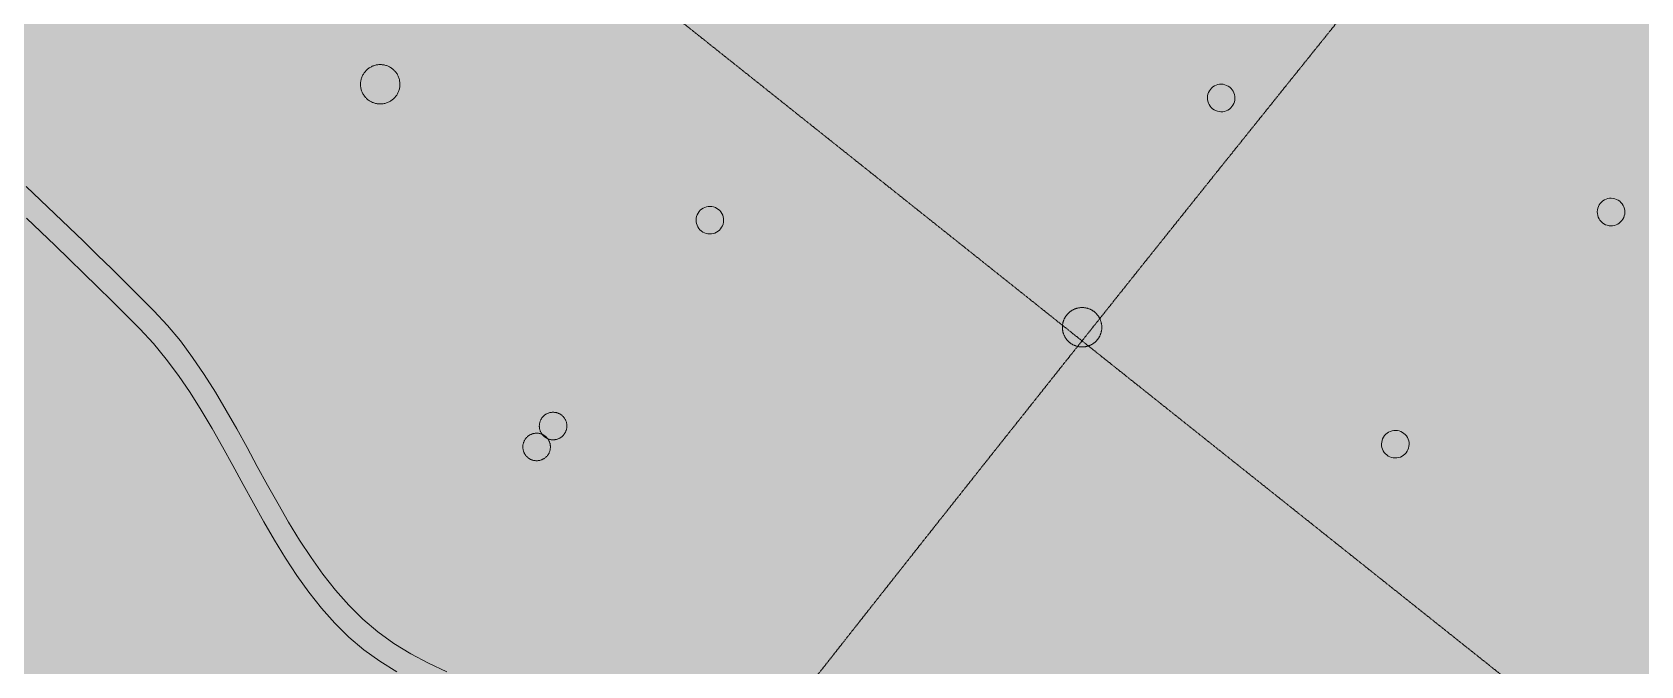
# Model space of a CAD drawing. Header units: millimetres. Extents: x -31757 to 121236, y -27283 to 63658.
# Drawn here: x 46065 to 50148, y 25276 to 26884 of the extents above; entities that cross this region are included whole.
import ezdxf

# ---------------------------------------------------------------- set-up
doc = ezdxf.new("R2010")
doc.units = ezdxf.units.MM
doc.linetypes.add('DASHDOT', pattern=[3.556, 2.54, -0.508, 0, -0.508])
for name, color, linetype, lineweight in [('02_切断（家具）', 8, 'Continuous', 18), ('06_部屋の色', 8, 'Continuous', 0), ('11_見えがかり（家具）', 8, 'Continuous', 9), ('40_通り芯', 1, 'DASHDOT', 9), ('70_断面の位置', 6, 'DASHDOT', 9)]:
    doc.layers.add(name, color=color, linetype=linetype, lineweight=lineweight)

msp = doc.modelspace()

# ---------------------------------------------------------------- hatches: boundary and pattern name
at = {"layer": '02_切断（家具）'}
for points in [[(46990.5, 26724), (46989.1, 26722.1), (46987.9, 26720.4), (46986.4, 26718.7), (46985, 26717.1), (46983.4, 26715.6), (46981.9, 26714.1), (46980.1, 26712.7), (46978.5, 26711.4), (46976.6, 26710.1), (46974.9, 26708.9), (46972.9, 26707.8), (46971.1, 26706.8), (46969, 26705.9), (46967.1, 26705), (46964.9, 26704.3), (46963, 26703.6), (46960.7, 26703.1), (46958.7, 26702.6), (46956.5, 26702.2), (46954.4, 26701.9), (46952.1, 26701.7), (46950.1, 26701.6), (46947.8, 26701.6), (46945.7, 26701.7), (46943.4, 26701.9), (46941.4, 26702.1), (46939.1, 26702.6), (46937.1, 26702.9), (46934.9, 26703.6), (46932.9, 26704.2), (46930.8, 26705), (46928.8, 26705.7), (46926.8, 26706.7), (46924.9, 26707.6), (46922.9, 26708.8), (46921.2, 26709.9), (46919.3, 26711.2), (46917.6, 26712.4), (46915.9, 26713.9), (46914.3, 26715.3), (46912.7, 26716.9), (46911.3, 26718.4), (46909.9, 26720.2), (46908.6, 26721.8), (46907.3, 26723.7), (46906.1, 26725.4), (46905, 26727.4), (46904, 26729.3), (46903.1, 26731.3), (46902.2, 26733.2), (46901.5, 26735.4), (46900.8, 26737.4), (46900.3, 26739.6), (46899.8, 26741.6), (46899.4, 26743.9), (46899.1, 26745.9), (46898.9, 26748.2), (46898.8, 26750.3), (46898.8, 26752.5), (46898.9, 26754.6), (46899.1, 26756.9), (46899.3, 26759), (46899.7, 26761.2), (46900.1, 26763.2), (46900.8, 26765.4), (46901.3, 26767.4), (46902.2, 26769.6), (46902.9, 26771.5), (46903.9, 26773.6), (46904.8, 26775.4), (46906, 26777.4), (46907.1, 26779.2), (46908.4, 26781), (46909.6, 26782.7), (46911.1, 26784.4), (46912.5, 26786), (46914.1, 26787.6), (46915.6, 26789), (46917.4, 26790.5), (46919, 26791.8), (46920.9, 26793), (46922.6, 26794.2), (46924.6, 26795.3), (46926.4, 26796.3), (46928.5, 26797.2), (46930.4, 26798.1), (46932.6, 26798.8), (46934.6, 26799.5), (46936.8, 26800.1), (46938.8, 26800.6), (46941.1, 26800.9), (46943.1, 26801.2), (46945.4, 26801.4), (46947.4, 26801.5), (46949.7, 26801.5), (46951.8, 26801.5), (46954.1, 26801.2), (46956.1, 26801), (46958.4, 26800.6), (46960.4, 26800.2), (46962.6, 26799.6), (46964.6, 26799), (46966.8, 26798.2), (46968.7, 26797.4), (46970.8, 26796.4), (46972.6, 26795.5), (46974.6, 26794.3), (46976.4, 26793.3), (46978.2, 26791.9), (46979.9, 26790.7), (46981.6, 26789.2), (46983.2, 26787.8), (46984.8, 26786.2), (46986.2, 26784.7), (46987.6, 26782.9), (46989, 26781.3), (46990.2, 26779.4), (46991.4, 26777.7), (46992.5, 26775.7), (46993.5, 26773.9), (46994.4, 26771.8), (46995.3, 26769.9), (46996, 26767.7), (46996.7, 26765.8), (46997.3, 26763.5), (46997.8, 26761.5), (46998.1, 26759.3), (46998.4, 26757.2), (46998.6, 26754.9), (46998.7, 26752.9), (46998.7, 26750.6), (46998.7, 26748.5), (46998.4, 26746.2), (46998.2, 26744.2), (46997.8, 26741.9), (46997.4, 26739.9), (46996.7, 26737.7), (46996.2, 26735.7), (46995.4, 26733.6), (46994.6, 26731.6), (46993.6, 26729.6), (46992.7, 26727.7), (46991.5, 26725.7)], [(48680.4, 26133.1), (48680.3, 26134.5), (48680.3, 26135.7), (48680.4, 26137.1), (48680.4, 26137.8), (48680.4, 26138.3), (48680.5, 26139.6), (48680.7, 26140.9), (48680.8, 26142.1), (48681, 26143.4), (48681.3, 26144.7), (48681.5, 26145.9), (48681.8, 26147.1), (48682.1, 26148.3), (48682.5, 26149.5), (48682.9, 26150.7), (48683.3, 26151.9), (48683.7, 26153), (48684.1, 26154.1), (48684.6, 26155.2), (48685.1, 26156.3), (48685.6, 26157.4), (48686.2, 26158.5), (48686.7, 26159.5), (48687.3, 26160.5), (48687.9, 26161.5), (48688.5, 26162.5), (48689.2, 26163.4), (48689.8, 26164.3), (48690.5, 26165.2), (48691.2, 26166.1), (48691.9, 26167), (48692.6, 26167.8), (48693.4, 26168.6), (48694.1, 26169.5), (48695, 26170.3), (48695.8, 26171.1), (48696.6, 26171.9), (48697.5, 26172.7), (48698.4, 26173.5), (48699.3, 26174.2), (48700.3, 26174.9), (48701.3, 26175.7), (48702.3, 26176.3), (48703.3, 26177), (48704.3, 26177.7), (48705.4, 26178.3), (48706.5, 26178.9), (48707.6, 26179.5), (48708.7, 26180.1), (48709.9, 26180.6), (48711, 26181.1), (48712.2, 26181.6), (48713.4, 26182), (48714.6, 26182.4), (48715.8, 26182.8), (48717.1, 26183.2), (48718.3, 26183.5), (48719.6, 26183.8), (48720.8, 26184), (48722.1, 26184.3), (48723.4, 26184.5), (48724.7, 26184.7), (48725.9, 26184.8), (48727.2, 26184.9), (48728.5, 26184.9), (48729.8, 26185), (48731.1, 26185), (48732.4, 26184.9), (48733.7, 26184.8), (48735, 26184.8), (48736.2, 26184.6), (48737.5, 26184.5), (48738.7, 26184.2), (48740, 26184), (48741.2, 26183.8), (48742.5, 26183.5), (48743.6, 26183.1), (48744.9, 26182.8), (48746, 26182.4), (48747.2, 26182), (48748.3, 26181.6), (48749.5, 26181.2), (48750.6, 26180.7), (48751.7, 26180.2), (48752.7, 26179.7), (48753.8, 26179.1), (48754.8, 26178.5), (48755.8, 26178), (48756.8, 26177.4), (48757.8, 26176.7), (48758.7, 26176.1), (48759.7, 26175.5), (48760.6, 26174.8), (48761.4, 26174.1), (48762.3, 26173.4), (48763.2, 26172.7), (48764, 26171.9), (48764.8, 26171.2), (48765.6, 26170.3), (48766.5, 26169.5), (48767.3, 26168.7), (48768, 26167.8), (48768.8, 26166.9), (48769.6, 26166), (48770.3, 26165), (48771, 26164), (48771.7, 26163), (48772.4, 26162), (48773, 26161), (48773.7, 26159.9), (48774.3, 26158.8), (48774.9, 26157.7), (48775.4, 26156.6), (48775.9, 26155.4), (48776.4, 26154.3), (48776.9, 26153.1), (48777.4, 26151.9), (48777.8, 26150.7), (48778.2, 26149.5), (48778.5, 26148.2), (48778.8, 26147), (48779.1, 26145.7), (48779.4, 26144.5), (48779.6, 26143.2), (48779.8, 26141.9), (48780, 26140.6), (48780.1, 26139.4), (48780.2, 26138.1), (48780.3, 26136.8), (48780.3, 26135.5), (48780.3, 26134.2), (48780.3, 26132.9), (48780.2, 26131.6), (48780.1, 26130.3), (48780, 26129.1), (48779.8, 26127.8), (48779.6, 26126.6), (48779.4, 26125.3), (48779.1, 26124.1), (48778.8, 26122.8), (48778.5, 26121.6), (48778.2, 26120.4), (48777.8, 26119.3), (48777.4, 26118.1), (48776.9, 26117), (48776.5, 26115.8), (48776, 26114.7), (48775.5, 26113.6), (48775, 26112.6), (48774.5, 26111.5), (48773.9, 26110.5), (48773.3, 26109.4), (48772.7, 26108.5), (48772.1, 26107.5), (48771.4, 26106.6), (48770.8, 26105.6), (48770.1, 26104.7), (48769.5, 26103.9), (48768.7, 26103), (48768, 26102.1), (48767.3, 26101.3), (48766.5, 26100.5), (48765.7, 26099.6), (48764.9, 26098.8), (48764, 26098), (48763.1, 26097.2), (48762.2, 26096.5), (48761.3, 26095.7), (48760.3, 26095), (48759.4, 26094.3), (48758.4, 26093.6), (48757.4, 26092.9), (48756.3, 26092.3), (48755.2, 26091.6), (48754.2, 26091), (48753.1, 26090.4), (48751.9, 26089.9), (48750.8, 26089.4), (48749.6, 26088.9), (48748.4, 26088.4), (48747.2, 26087.9), (48746, 26087.5), (48745.5, 26087.3), (48744.9, 26087.2), (48743.6, 26086.8), (48742.4, 26086.5), (48741.1, 26086.1), (48739.9, 26085.9), (48738.5, 26085.7), (48737.4, 26085.5), (48736, 26085.3), (48734.8, 26085.2), (48733.4, 26085.1), (48732.2, 26085), (48730.8, 26085), (48729.6, 26085), (48728.2, 26085), (48727.1, 26085.1), (48725.7, 26085.2), (48724.5, 26085.3), (48723.1, 26085.5), (48722, 26085.7), (48720.6, 26085.9), (48719.5, 26086.2), (48718.2, 26086.5), (48717.1, 26086.8), (48715.8, 26087.1), (48714.7, 26087.5), (48713.4, 26087.9), (48712.4, 26088.3), (48711.2, 26088.8), (48710.1, 26089.2), (48709, 26089.8), (48708, 26090.3), (48706.8, 26090.8), (48705.9, 26091.4), (48704.8, 26092), (48703.9, 26092.5), (48702.8, 26093.2), (48702, 26093.8), (48701, 26094.5), (48700.1, 26095.1), (48699.2, 26095.8), (48698.4, 26096.5), (48697.5, 26097.3), (48696.7, 26098), (48695.8, 26098.8), (48695, 26099.6), (48694.2, 26100.4), (48693.4, 26101.2), (48692.6, 26102.2), (48691.9, 26103), (48691.1, 26104), (48690.4, 26104.9), (48689.6, 26105.9), (48689, 26106.9), (48688.3, 26107.9), (48687.7, 26108.9), (48687, 26110), (48686.4, 26111.1), (48685.8, 26112.2), (48685.3, 26113.3), (48684.7, 26114.5), (48684.2, 26115.6), (48683.7, 26116.9), (48683.3, 26118), (48682.9, 26119.3), (48682.5, 26120.4), (48682.1, 26121.7), (48681.8, 26122.9), (48681.5, 26124.2), (48681.3, 26125.4), (48681, 26126.8), (48680.8, 26127.9), (48680.6, 26129.3), (48680.5, 26130.5), (48680.4, 26131.9)], [(47416.8, 25865), (47415.9, 25863.8), (47415, 25862.6), (47414, 25861.4), (47413, 25860.3), (47411.9, 25859.2), (47410.8, 25858.1), (47409.6, 25857.2), (47408.4, 25856.2), (47407.1, 25855.3), (47405.9, 25854.5), (47404.5, 25853.7), (47403.2, 25853), (47401.8, 25852.4), (47400.4, 25851.8), (47399, 25851.3), (47397.5, 25850.8), (47396, 25850.4), (47394.6, 25850.1), (47393, 25849.8), (47391.6, 25849.6), (47390, 25849.5), (47388.5, 25849.4), (47387, 25849.4), (47385.5, 25849.4), (47383.9, 25849.6), (47382.4, 25849.7), (47380.9, 25850), (47379.4, 25850.3), (47377.9, 25850.7), (47376.5, 25851.2), (47375, 25851.7), (47373.7, 25852.3), (47372.2, 25852.9), (47370.9, 25853.6), (47369.6, 25854.4), (47368.3, 25855.2), (47367, 25856.1), (47365.8, 25857), (47364.6, 25858), (47363.5, 25859), (47362.4, 25860.1), (47361.4, 25861.2), (47360.4, 25862.4), (47359.5, 25863.5), (47358.6, 25864.8), (47357.8, 25866.1), (47357, 25867.4), (47356.3, 25868.7), (47355.6, 25870.2), (47355, 25871.5), (47354.5, 25873), (47354, 25874.4), (47353.7, 25875.9), (47353.3, 25877.4), (47353.1, 25878.9), (47352.8, 25880.4), (47352.7, 25882), (47352.6, 25883.4), (47352.6, 25885), (47352.7, 25886.5), (47352.8, 25888), (47353, 25889.5), (47353.3, 25891.1), (47353.6, 25892.5), (47354, 25894), (47354.4, 25895.5), (47355, 25896.9), (47355.5, 25898.3), (47356.2, 25899.7), (47356.8, 25901.1), (47357.7, 25902.4), (47358.4, 25903.7), (47359.3, 25904.9), (47360.2, 25906.1), (47361.2, 25907.3), (47362.2, 25908.4), (47363.3, 25909.5), (47364.4, 25910.6), (47365.6, 25911.6), (47366.8, 25912.5), (47368.1, 25913.4), (47369.3, 25914.2), (47370.7, 25915), (47372, 25915.7), (47373.4, 25916.3), (47374.8, 25916.9), (47376.3, 25917.4), (47377.7, 25917.9), (47379.2, 25918.3), (47380.6, 25918.6), (47382.2, 25918.9), (47383.6, 25919.1), (47385.2, 25919.2), (47386.7, 25919.3), (47388.3, 25919.3), (47389.7, 25919.3), (47391.3, 25919.1), (47392.8, 25919), (47394.3, 25918.7), (47395.8, 25918.4), (47397.3, 25917.9), (47398.7, 25917.5), (47400.2, 25917), (47401.6, 25916.4), (47403, 25915.8), (47404.3, 25915.1), (47405.7, 25914.3), (47406.9, 25913.5), (47408.2, 25912.6), (47409.4, 25911.7), (47410.6, 25910.7), (47411.7, 25909.7), (47412.8, 25908.6), (47413.8, 25907.5), (47414.8, 25906.3), (47415.7, 25905.2), (47416.6, 25903.9), (47417.4, 25902.6), (47418.2, 25901.3), (47418.9, 25900), (47419.6, 25898.5), (47420.2, 25897.2), (47420.7, 25895.7), (47421.2, 25894.3), (47421.5, 25892.8), (47421.9, 25891.3), (47422.1, 25889.8), (47422.4, 25888.3), (47422.5, 25886.7), (47422.6, 25885.3), (47422.6, 25883.7), (47422.5, 25882.2), (47422.4, 25880.7), (47422.2, 25879.2), (47421.9, 25877.6), (47421.6, 25876.2), (47421.2, 25874.7), (47420.8, 25873.2), (47420.2, 25871.8), (47419.7, 25870.4), (47419, 25869), (47418.4, 25867.6), (47417.6, 25866.3)], [(47374.9, 25811.9), (47374, 25810.7), (47373.2, 25809.5), (47372.1, 25808.3), (47371.1, 25807.2), (47370, 25806.1), (47369, 25805), (47367.7, 25804.1), (47366.6, 25803.1), (47365.3, 25802.2), (47364, 25801.4), (47362.7, 25800.7), (47361.4, 25799.9), (47359.9, 25799.3), (47358.6, 25798.7), (47357.1, 25798.2), (47355.7, 25797.7), (47354.2, 25797.3), (47352.7, 25797), (47351.2, 25796.7), (47349.7, 25796.5), (47348.2, 25796.4), (47346.7, 25796.3), (47345.1, 25796.3), (47343.6, 25796.3), (47342.1, 25796.5), (47340.6, 25796.6), (47339, 25796.9), (47337.6, 25797.2), (47336.1, 25797.7), (47334.7, 25798.1), (47333.2, 25798.6), (47331.8, 25799.2), (47330.4, 25799.8), (47329.1, 25800.5), (47327.7, 25801.3), (47326.4, 25802.1), (47325.2, 25803), (47324, 25803.9), (47322.8, 25804.9), (47321.7, 25805.9), (47320.6, 25807), (47319.5, 25808.1), (47318.6, 25809.3), (47317.6, 25810.4), (47316.7, 25811.7), (47315.9, 25813), (47315.2, 25814.3), (47314.4, 25815.6), (47313.8, 25817.1), (47313.2, 25818.4), (47312.7, 25819.9), (47312.2, 25821.3), (47311.8, 25822.8), (47311.5, 25824.3), (47311.2, 25825.8), (47311, 25827.3), (47310.9, 25828.9), (47310.8, 25830.3), (47310.8, 25831.9), (47310.8, 25833.4), (47311, 25835), (47311.1, 25836.4), (47311.4, 25838), (47311.7, 25839.4), (47312.2, 25840.9), (47312.6, 25842.4), (47313.1, 25843.8), (47313.7, 25845.2), (47314.4, 25846.6), (47315, 25848), (47315.8, 25849.3), (47316.6, 25850.6), (47317.5, 25851.8), (47318.4, 25853), (47319.4, 25854.2), (47320.4, 25855.4), (47321.5, 25856.4), (47322.6, 25857.5), (47323.8, 25858.5), (47324.9, 25859.4), (47326.2, 25860.3), (47327.5, 25861.1), (47328.8, 25861.9), (47330.1, 25862.6), (47331.6, 25863.2), (47332.9, 25863.8), (47334.4, 25864.3), (47335.8, 25864.8), (47337.3, 25865.2), (47338.8, 25865.6), (47340.3, 25865.8), (47341.8, 25866), (47343.4, 25866.1), (47344.8, 25866.2), (47346.4, 25866.2), (47347.9, 25866.2), (47349.5, 25866), (47350.9, 25865.9), (47352.5, 25865.6), (47353.9, 25865.3), (47355.4, 25864.9), (47356.9, 25864.5), (47358.3, 25863.9), (47359.7, 25863.4), (47361.1, 25862.7), (47362.5, 25862), (47363.8, 25861.2), (47365.1, 25860.4), (47366.3, 25859.5), (47367.5, 25858.7), (47368.7, 25857.6), (47369.9, 25856.6), (47370.9, 25855.5), (47372, 25854.5), (47373, 25853.2), (47373.9, 25852.1), (47374.8, 25850.8), (47375.6, 25849.5), (47376.4, 25848.2), (47377.1, 25846.9), (47377.7, 25845.4), (47378.3, 25844.1), (47378.8, 25842.6), (47379.3, 25841.2), (47379.7, 25839.7), (47380.1, 25838.2), (47380.3, 25836.7), (47380.5, 25835.2), (47380.6, 25833.7), (47380.7, 25832.2), (47380.7, 25830.6), (47380.7, 25829.1), (47380.5, 25827.6), (47380.4, 25826.1), (47380.1, 25824.5), (47379.8, 25823.1), (47379.4, 25821.6), (47379, 25820.2), (47378.4, 25818.7), (47377.9, 25817.3), (47377.2, 25815.9), (47376.5, 25814.6), (47375.7, 25813.2)]]:
    msp.add_hatch(color=8, dxfattribs=at).paths.add_polyline_path(points)
at = {"layer": '06_部屋の色', "true_color": 0xe9dfcf}
for points in [[(43917.8, 27824.3), (43895.6, 27877), (43874.8, 27931.4), (43855, 27987.2), (43836, 28044.1), (43817.7, 28101.7), (43799.7, 28159.8), (43781.9, 28218.1), (43764, 28276.2), (43745.7, 28334), (43726.9, 28391), (43707.3, 28447), (43686.6, 28501.6), (43664.7, 28554.7), (43643.1, 28608.2), (43623.4, 28664.1), (43605.1, 28721.8), (43587.9, 28780.8), (43571.3, 28840.7), (43554.9, 28900.8), (43538.3, 28960.7), (43521.1, 29019.7), (43502.9, 29077.5), (43483.2, 29133.4), (43461.6, 29186.9), (43437.8, 29237.5), (43411.3, 29284.7), (43381.6, 29327.9), (43348.4, 29366.7), (43311.3, 29400.4), (43272.1, 29431.3), (43232.9, 29462.3), (43229.8, 29464.7), (43333.3, 29595.7), (43625.3, 29963.9), (43722.5, 30085.9), (43918.2, 30331.4), (44212, 30698.3), (44506.6, 31064.4), (44802.1, 31429.9), (45098.4, 31794.7), (45395.5, 32158.8), (45594.6, 32401.6), (45693.5, 32522.2), (45992.3, 32884.9), (46292, 33247), (46592.5, 33608.3), (46893.8, 33968.9), (47195.9, 34328.9), (47498.9, 34688.1), (55441.2, 27973.9), (55153.7, 27633.1), (54867, 27291.5), (54581.1, 26949.3), (54295.9, 26606.4), (54011.6, 26262.9), (53728.1, 25918.7), (53637.4, 25808.2), (53634.2, 25804.3), (53445.3, 25573.9), (53163.4, 25228.4), (52882.2, 24882.3), (52601.9, 24535.5), (52322.3, 24188.1), (52043.6, 23840), (51857.9, 23607), (51765.6, 23491.3), (51488.5, 23141.9), (51212.2, 22791.9), (50973, 22487.4), (50940.2, 22518.9), (50903.7, 22553.3), (50866.7, 22587.2), (50829.1, 22620.3), (50753.2, 22685.5), (50715.2, 22718.1), (50677.2, 22750.7), (50639.1, 22783.2), (50601, 22815.5), (50562.7, 22847.7), (50524.3, 22879.7), (50485.7, 22911.5), (50446.9, 22943.1), (50407.9, 22974.4), (50368.7, 23005.5), (50328.3, 23035), (50286, 23062.1), (50242, 23087), (50196.6, 23110.1), (50150, 23131.7), (50102.4, 23152), (50054.1, 23171.4), (50005.3, 23190.2), (49956.2, 23208.7), (49907.1, 23227.2), (49858.3, 23245.9), (49810, 23265.3), (49762.3, 23285.6), (49715.7, 23307.1), (49670.2, 23330.2), (49626.2, 23355.1), (49583.8, 23382.1), (49543.4, 23411.6), (49505.7, 23444.5), (49471.1, 23481.4), (49439.2, 23521.7), (49409.6, 23565), (49381.9, 23610.7), (49355.8, 23658.5), (49330.9, 23707.7), (49306.7, 23757.9), (49259.3, 23859.4), (49235.2, 23909.8), (49210.4, 23959.2), (49184.5, 24007.1), (49157.1, 24053.1), (49129.3, 24098.7), (49102.3, 24145.4), (49076.1, 24193), (49050.3, 24241.1), (49024.7, 24289.5), (48999.1, 24337.9), (48973.3, 24386), (48947.1, 24433.5), (48920.1, 24480.1), (48892.2, 24525.6), (48863.2, 24569.7), (48832.9, 24612), (48800.9, 24652.2), (48767.2, 24690.2), (48731.4, 24725.6), (48693.3, 24758.1), (48652.8, 24787.5), (48610.1, 24814.1), (48565.4, 24838.1), (48518.9, 24859.8), (48470.7, 24879.4), (48421.2, 24897.2), (48370.4, 24913.5), (48318.6, 24928.5), (48266, 24942.5), (48212.8, 24955.7), (48159.3, 24968.4), (48105.5, 24980.9), (48051.7, 24993.3), (47998.2, 25006.1), (47945.1, 25019.4), (47892.6, 25033.5), (47841, 25048.7), (47790.4, 25065.2), (47739.8, 25081.8), (47688.3, 25097.1), (47636, 25111.4), (47583.1, 25125.1), (47529.9, 25138.3), (47476.6, 25151.3), (47423.4, 25164.4), (47370.5, 25178), (47318, 25192.2), (47266.3, 25207.3), (47215.6, 25223.6), (47166, 25241.4), (47117.8, 25260.9), (47071.2, 25282.5), (47026.4, 25306.4), (46983.6, 25332.8), (46943, 25362.1), (46904.9, 25394.5), (46869.1, 25429.9), (46835.4, 25467.9), (46803.5, 25508.3), (46773.2, 25550.7), (46744.2, 25594.8), (46716.3, 25640.3), (46689.3, 25686.8), (46662.8, 25734), (46636.7, 25781.7), (46610.6, 25829.5), (46584.4, 25877.1), (46557.7, 25924.1), (46530.4, 25970.2), (46502.1, 26015.1), (46472.6, 26058.6), (46441.7, 26100.2), (46409.1, 26139.6), (46374.5, 26176.6), (46338.9, 26212.2), (46303.2, 26247.6), (46267.4, 26283), (46231.5, 26318.3), (46195.5, 26353.4), (46159.3, 26388.3), (46123.1, 26423.1), (46086.6, 26457.6), (46049.9, 26491.9), (46013.1, 26525.9), (45976, 26559.6), (45938.7, 26593.1), (45901.1, 26626.2), (45863.2, 26658.9), (45825.1, 26691.3), (45786.6, 26723.3), (45747.8, 26754.8), (45708.7, 26785.9), (45667.5, 26814.4), (45622.7, 26838.4), (45575, 26858.5), (45524.6, 26875.3), (45472.1, 26889.4), (45418, 26901.4), (45362.7, 26911.9), (45306.6, 26921.4), (45250.2, 26930.5), (45194, 26939.9), (45138.4, 26950), (45083.9, 26961.6), (45031, 26975.2), (44980.1, 26991.3), (44931.7, 27010.6), (44886.3, 27033.7), (44842.5, 27058.9), (44798.9, 27084.3), (44755.3, 27109.8), (44711.9, 27135.5), (44668.7, 27161.4), (44625.7, 27187.5), (44582.8, 27213.9), (44540.2, 27240.5), (44497.7, 27267.5), (44455.6, 27294.7), (44413.7, 27322.3), (44372, 27350.2), (44330.7, 27378.6), (44289.7, 27407.3), (44249, 27436.4), (44208.7, 27466), (44168.7, 27496.1), (44129.1, 27526.6), (44091.3, 27559.4), (44056.4, 27595.9), (44024.2, 27635.9), (43994.5, 27679), (43967, 27725), (43941.5, 27773.5)], [(53004.1, 22695.2), (42315.5, 31207.6), (44203.4, 33542.8), (54766.2, 24875), (53885.2, 23785.1), (53912.4, 23763.1), (53031.5, 22673.4)], [(41388.8, 30026.3), (42315.5, 31207.6), (53004.1, 22695.2), (52139, 21592.6), (52166.6, 21571), (52137.7, 21534.2), (52059.1, 21595.9), (52019.7, 21626.8), (51980.4, 21657.6), (51941, 21688.5), (51901.7, 21719.3), (51862.3, 21750.2), (51823, 21781.1), (51783.6, 21811.9), (51704.9, 21873.6), (51665.6, 21904.5), (51626.3, 21935.3), (51586.9, 21966.2), (51547.6, 21997), (51508.2, 22027.9), (51468.9, 22058.7), (51429.5, 22089.6), (51390.2, 22120.4), (51350.8, 22151.3), (51311.5, 22182.1), (51272.1, 22213), (51233.3, 22244.4), (51195.2, 22276.9), (51157.9, 22310.3), (51121.1, 22344.4), (51084.7, 22379), (51048.5, 22413.9), (51012.5, 22449), (50976.4, 22484.1), (50940.2, 22518.9), (50903.7, 22553.3), (50866.7, 22587.2), (50829.1, 22620.3), (50753.2, 22685.5), (50715.2, 22718.1), (50677.2, 22750.7), (50639.1, 22783.2), (50601, 22815.5), (50562.7, 22847.7), (50524.3, 22879.7), (50485.7, 22911.5), (50446.9, 22943.1), (50407.9, 22974.4), (50368.7, 23005.5), (50328.3, 23035), (50286, 23062.1), (50242, 23087), (50196.6, 23110.1), (50150, 23131.7), (50102.4, 23152), (50054.1, 23171.4), (50005.3, 23190.2), (49956.2, 23208.7), (49907.1, 23227.2), (49858.3, 23245.9), (49810, 23265.3), (49762.3, 23285.6), (49715.7, 23307.1), (49670.2, 23330.2), (49626.2, 23355.1), (49583.8, 23382.1), (49543.4, 23411.6), (49505.7, 23444.5), (49471.1, 23481.4), (49439.2, 23521.7), (49409.6, 23565), (49381.9, 23610.7), (49355.8, 23658.5), (49330.9, 23707.7), (49306.7, 23757.9), (49259.3, 23859.4), (49235.2, 23909.8), (49210.4, 23959.2), (49184.5, 24007.1), (49157.1, 24053.1), (49129.3, 24098.7), (49102.3, 24145.4), (49076.1, 24193), (49050.3, 24241.1), (49024.7, 24289.5), (48999.1, 24337.9), (48973.3, 24386), (48947.1, 24433.5), (48920.1, 24480.1), (48892.2, 24525.6), (48863.2, 24569.7), (48832.9, 24612), (48800.9, 24652.2), (48767.2, 24690.2), (48731.4, 24725.6), (48693.3, 24758.1), (48652.8, 24787.5), (48610.1, 24814.1), (48565.4, 24838.1), (48518.9, 24859.8), (48470.7, 24879.4), (48421.2, 24897.2), (48370.4, 24913.5), (48318.6, 24928.5), (48266, 24942.5), (48212.8, 24955.7), (48159.3, 24968.4), (48105.5, 24980.9), (48051.7, 24993.3), (47998.2, 25006.1), (47945.1, 25019.4), (47892.6, 25033.5), (47841, 25048.7), (47790.4, 25065.2), (47739.8, 25081.8), (47688.3, 25097.1), (47636, 25111.4), (47583.1, 25125.1), (47529.9, 25138.3), (47476.6, 25151.3), (47423.4, 25164.4), (47370.5, 25178), (47318, 25192.2), (47266.3, 25207.3), (47215.6, 25223.6), (47166, 25241.4), (47117.8, 25260.9), (47071.2, 25282.5), (47026.4, 25306.4), (46983.6, 25332.8), (46943, 25362.1), (46904.9, 25394.5), (46869.1, 25429.9), (46835.4, 25467.9), (46803.5, 25508.3), (46773.2, 25550.7), (46744.2, 25594.8), (46716.3, 25640.3), (46689.3, 25686.8), (46662.8, 25734), (46636.7, 25781.7), (46610.6, 25829.5), (46584.4, 25877.1), (46557.7, 25924.1), (46530.4, 25970.2), (46502.1, 26015.1), (46472.6, 26058.6), (46441.7, 26100.2), (46409.1, 26139.6), (46374.5, 26176.6), (46338.9, 26212.2), (46303.2, 26247.6), (46267.4, 26283), (46231.5, 26318.3), (46195.5, 26353.4), (46159.3, 26388.3), (46123.1, 26423.1), (46086.6, 26457.6), (46049.9, 26491.9), (46013.1, 26525.9), (45976, 26559.6), (45938.7, 26593.1), (45901.1, 26626.2), (45863.2, 26658.9), (45825.1, 26691.3), (45786.6, 26723.3), (45747.8, 26754.8), (45708.7, 26785.9), (45667.5, 26814.4), (45622.7, 26838.4), (45575, 26858.5), (45524.6, 26875.3), (45472.1, 26889.4), (45418, 26901.4), (45362.7, 26911.9), (45306.6, 26921.4), (45250.2, 26930.5), (45194, 26939.9), (45138.4, 26950), (45083.9, 26961.6), (45031, 26975.2), (44980.1, 26991.3), (44931.7, 27010.6), (44886.3, 27033.7), (44842.5, 27058.9), (44798.9, 27084.3), (44755.3, 27109.8), (44711.9, 27135.5), (44668.7, 27161.4), (44625.7, 27187.5), (44582.8, 27213.9), (44540.2, 27240.5), (44497.7, 27267.5), (44455.6, 27294.7), (44413.7, 27322.3), (44372, 27350.2), (44330.7, 27378.6), (44289.7, 27407.3), (44249, 27436.4), (44208.7, 27466), (44168.7, 27496.1), (44129.1, 27526.6), (44091.3, 27559.4), (44056.4, 27595.9), (44024.2, 27635.9), (43994.5, 27679), (43967, 27725), (43941.5, 27773.5), (43917.8, 27824.3), (43895.6, 27877), (43874.8, 27931.4), (43855, 27987.2), (43836, 28044.1), (43817.7, 28101.7), (43799.7, 28159.8), (43781.9, 28218.1), (43764, 28276.2), (43745.7, 28334), (43726.9, 28391), (43707.3, 28447), (43686.6, 28501.6), (43664.7, 28554.7), (43643.1, 28608.2), (43623.4, 28664.1), (43605.1, 28721.8), (43587.9, 28780.8), (43571.3, 28840.7), (43554.9, 28900.8), (43538.3, 28960.7), (43521.1, 29019.7), (43502.9, 29077.5), (43483.2, 29133.4), (43461.6, 29186.9), (43437.8, 29237.5), (43411.3, 29284.7), (43381.6, 29327.9), (43348.4, 29366.7), (43311.3, 29400.4), (42879.8, 29741.3), (42801.3, 29803.3), (42762.1, 29834.3), (42719.6, 29861.2), (42671.5, 29880.8), (42618.5, 29894.3), (42561.8, 29903), (42502.2, 29908.1), (42440.8, 29910.8), (42378.5, 29912.4), (42316.3, 29914), (42255.1, 29917.1), (42191.5, 29917.1), (42122.8, 29910.5), (42050.8, 29899.7), (41977.4, 29887.1), (41904.4, 29875.1), (41833.8, 29866.1), (41767.4, 29862.5), (41707.1, 29866.6), (41654.9, 29881), (41607.5, 29901.7), (41560.9, 29923.2), (41515.2, 29946.1), (41471, 29970.7), (41428.5, 29997.5)]]:
    msp.add_hatch(color=8, dxfattribs=at).paths.add_polyline_path(points)
at = {"layer": '06_部屋の色', "true_color": 0xd8ccb8}
msp.add_hatch(color=8, dxfattribs=at).paths.add_polyline_path([(41428.5, 29997.5), (41471, 29970.7), (41515.2, 29946.1), (41560.9, 29923.2), (41607.5, 29901.7), (41654.9, 29881), (41707.1, 29866.6), (41767.4, 29862.5), (41833.8, 29866.1), (41904.4, 29875.1), (41977.4, 29887.1), (42050.8, 29899.7), (42122.8, 29910.5), (42191.5, 29917.1), (42255.1, 29917.1), (42316.3, 29914), (42378.5, 29912.4), (42440.8, 29910.8), (42502.2, 29908.1), (42561.8, 29903), (42618.5, 29894.3), (42671.5, 29880.8), (42719.6, 29861.2), (42762.1, 29834.3), (42801.3, 29803.3), (42840.5, 29772.3), (42879.8, 29741.3), (42919, 29710.3), (42958.2, 29679.3), (42997.5, 29648.3), (43036.7, 29617.3), (43075.9, 29586.3), (43115.2, 29555.3), (43154.4, 29524.3), (43193.6, 29493.3), (43272.1, 29431.3), (43311.3, 29400.4), (43348.4, 29366.7), (43381.6, 29327.9), (43411.3, 29284.7), (43437.8, 29237.5), (43461.6, 29186.9), (43483.2, 29133.4), (43502.9, 29077.5), (43521.1, 29019.7), (43538.3, 28960.7), (43554.9, 28900.8), (43571.3, 28840.7), (43587.9, 28780.8), (43605.1, 28721.8), (43623.4, 28664.1), (43643.1, 28608.2), (43664.7, 28554.7), (43686.6, 28501.6), (43707.3, 28447), (43726.9, 28391), (43745.7, 28334), (43764, 28276.2), (43781.9, 28218.1), (43799.7, 28159.8), (43817.7, 28101.7), (43836, 28044.1), (43855, 27987.2), (43874.8, 27931.4), (43895.6, 27877), (43917.8, 27824.3), (43941.5, 27773.5), (43967, 27725), (43994.5, 27679), (44024.2, 27635.9), (44056.4, 27595.9), (44091.3, 27559.4), (44129.1, 27526.6), (44168.7, 27496.1), (44208.7, 27466), (44249, 27436.4), (44289.7, 27407.3), (44330.7, 27378.6), (44372, 27350.2), (44413.7, 27322.3), (44455.6, 27294.7), (44497.7, 27267.5), (44540.2, 27240.5), (44582.8, 27213.9), (44625.7, 27187.5), (44668.7, 27161.4), (44711.9, 27135.5), (44755.3, 27109.8), (44798.9, 27084.3), (44842.5, 27058.9), (44886.3, 27033.7), (44931.7, 27010.6), (44980.1, 26991.3), (45031, 26975.2), (45083.9, 26961.6), (45138.4, 26950), (45194, 26939.9), (45250.2, 26930.5), (45306.6, 26921.4), (45362.7, 26911.9), (45418, 26901.4), (45472.1, 26889.4), (45524.6, 26875.3), (45575, 26858.5), (45622.7, 26838.4), (45667.5, 26814.4), (45708.7, 26785.9), (45747.8, 26754.8), (45786.6, 26723.3), (45825.1, 26691.3), (45863.2, 26658.9), (45901.1, 26626.2), (45938.7, 26593.1), (45976, 26559.6), (46013.1, 26525.9), (46049.9, 26491.9), (46086.6, 26457.6), (46123.1, 26423.1), (46159.3, 26388.3), (46195.5, 26353.4), (46231.5, 26318.3), (46267.4, 26283), (46303.2, 26247.6), (46338.9, 26212.2), (46374.5, 26176.6), (46409.1, 26139.6), (46441.7, 26100.2), (46472.6, 26058.6), (46502.1, 26015.1), (46530.4, 25970.2), (46557.7, 25924.1), (46584.4, 25877.1), (46610.6, 25829.5), (46636.7, 25781.7), (46662.8, 25734), (46689.3, 25686.8), (46716.3, 25640.3), (46744.2, 25594.8), (46773.2, 25550.7), (46803.5, 25508.3), (46835.4, 25467.9), (46869.1, 25429.9), (46904.9, 25394.5), (46943, 25362.1), (46983.6, 25332.8), (47026.4, 25306.4), (47071.2, 25282.5), (47117.8, 25260.9), (47166, 25241.4), (47215.6, 25223.6), (47266.3, 25207.3), (47318, 25192.2), (47370.5, 25178), (47423.4, 25164.4), (47476.6, 25151.3), (47529.9, 25138.3), (47583.1, 25125.1), (47636, 25111.4), (47688.3, 25097.1), (47739.8, 25081.8), (47790.4, 25065.2), (47841, 25048.7), (47892.6, 25033.5), (47945.1, 25019.4), (47998.2, 25006.1), (48051.7, 24993.3), (48105.5, 24980.9), (48159.3, 24968.4), (48212.8, 24955.7), (48266, 24942.5), (48318.6, 24928.5), (48370.4, 24913.5), (48421.2, 24897.2), (48470.7, 24879.4), (48518.9, 24859.8), (48565.4, 24838.1), (48610.1, 24814.1), (48652.8, 24787.5), (48693.3, 24758.1), (48731.4, 24725.6), (48767.2, 24690.2), (48800.9, 24652.2), (48832.9, 24612), (48863.2, 24569.7), (48892.2, 24525.6), (48920.1, 24480.1), (48947.1, 24433.5), (48973.3, 24386), (48999.1, 24337.9), (49050.3, 24241.1), (49076.1, 24193), (49102.3, 24145.4), (49129.3, 24098.7), (49157.1, 24053.1), (49184.5, 24007.1), (49210.4, 23959.2), (49235.2, 23909.8), (49259.3, 23859.4), (49283, 23808.7), (49306.7, 23757.9), (49330.9, 23707.7), (49355.8, 23658.5), (49381.9, 23610.7), (49409.6, 23565), (49439.2, 23521.7), (49471.1, 23481.4), (49505.7, 23444.5), (49543.4, 23411.6), (49583.8, 23382.1), (49626.2, 23355.1), (49670.2, 23330.2), (49715.7, 23307.1), (49762.3, 23285.6), (49810, 23265.3), (49858.3, 23245.9), (49907.1, 23227.2), (49956.2, 23208.7), (50005.3, 23190.2), (50054.1, 23171.4), (50102.4, 23152), (50150, 23131.7), (50196.6, 23110.1), (50242, 23087), (50286, 23062.1), (50328.3, 23035), (50368.7, 23005.5), (50407.9, 22974.4), (50446.9, 22943.1), (50485.7, 22911.5), (50524.3, 22879.7), (50562.7, 22847.7), (50601, 22815.5), (50639.1, 22783.2), (50677.2, 22750.7), (50715.2, 22718.1), (50753.2, 22685.5), (50791.1, 22652.9), (50829.1, 22620.3), (50866.7, 22587.2), (50903.7, 22553.3), (50940.2, 22518.9), (50976.4, 22484.1), (51012.5, 22449), (51048.5, 22413.9), (51084.7, 22379), (51121.1, 22344.4), (51157.9, 22310.3), (51195.2, 22276.9), (51233.3, 22244.4), (51272.1, 22213), (51311.5, 22182.1), (51350.8, 22151.3), (51390.2, 22120.4), (51429.5, 22089.6), (51468.9, 22058.7), (51508.2, 22027.9), (51547.6, 21997), (51586.9, 21966.2), (51626.3, 21935.3), (51665.6, 21904.5), (51704.9, 21873.6), (51783.6, 21811.9), (51823, 21781.1), (51862.3, 21750.2), (51901.7, 21719.3), (51941, 21688.5), (51980.4, 21657.6), (52019.7, 21626.8), (52059.1, 21595.9), (52137.7, 21534.2), (51301.7, 20468.5), (40461.3, 28845.6), (41388, 30026.9)])

# ---------------------------------------------------------------- linework, layer by layer
at = {"layer": '02_切断（家具）'}
for points in [[(46990.5, 26724), (46989.1, 26722.1), (46987.9, 26720.4), (46986.4, 26718.7), (46985, 26717.1), (46983.4, 26715.6), (46981.9, 26714.1), (46980.1, 26712.7), (46978.5, 26711.4), (46976.6, 26710.1), (46974.9, 26708.9), (46972.9, 26707.8), (46971.1, 26706.8), (46969, 26705.9), (46967.1, 26705), (46964.9, 26704.3), (46963, 26703.6), (46960.7, 26703.1), (46958.7, 26702.6), (46956.5, 26702.2), (46954.4, 26701.9), (46952.1, 26701.7), (46950.1, 26701.6), (46947.8, 26701.6), (46945.7, 26701.7), (46943.4, 26701.9), (46941.4, 26702.1), (46939.1, 26702.6), (46937.1, 26702.9), (46934.9, 26703.6), (46932.9, 26704.2), (46930.8, 26705), (46928.8, 26705.7), (46926.8, 26706.7), (46924.9, 26707.6), (46922.9, 26708.8), (46921.2, 26709.9), (46919.3, 26711.2), (46917.6, 26712.4), (46915.9, 26713.9), (46914.3, 26715.3), (46912.7, 26716.9), (46911.3, 26718.4), (46909.9, 26720.2), (46908.6, 26721.8), (46907.3, 26723.7), (46906.1, 26725.4), (46905, 26727.4), (46904, 26729.3), (46903.1, 26731.3), (46902.2, 26733.2), (46901.5, 26735.4), (46900.8, 26737.4), (46900.3, 26739.6), (46899.8, 26741.6), (46899.4, 26743.9), (46899.1, 26745.9), (46898.9, 26748.2), (46898.8, 26750.3), (46898.8, 26752.5), (46898.9, 26754.6), (46899.1, 26756.9), (46899.3, 26759), (46899.7, 26761.2), (46900.1, 26763.2), (46900.8, 26765.4), (46901.3, 26767.4), (46902.2, 26769.6), (46902.9, 26771.5), (46903.9, 26773.6), (46904.8, 26775.4), (46906, 26777.4), (46907.1, 26779.2), (46908.4, 26781), (46909.6, 26782.7), (46911.1, 26784.4), (46912.5, 26786), (46914.1, 26787.6), (46915.6, 26789), (46917.4, 26790.5), (46919, 26791.8), (46920.9, 26793), (46922.6, 26794.2), (46924.6, 26795.3), (46926.4, 26796.3), (46928.5, 26797.2), (46930.4, 26798.1), (46932.6, 26798.8), (46934.6, 26799.5), (46936.8, 26800.1), (46938.8, 26800.6), (46941.1, 26800.9), (46943.1, 26801.2), (46945.4, 26801.4), (46947.4, 26801.5), (46949.7, 26801.5), (46951.8, 26801.5), (46954.1, 26801.2), (46956.1, 26801), (46958.4, 26800.6), (46960.4, 26800.2), (46962.6, 26799.6), (46964.6, 26799), (46966.8, 26798.2), (46968.7, 26797.4), (46970.8, 26796.4), (46972.6, 26795.5), (46974.6, 26794.3), (46976.4, 26793.3), (46978.2, 26791.9), (46979.9, 26790.7), (46981.6, 26789.2), (46983.2, 26787.8), (46984.8, 26786.2), (46986.2, 26784.7), (46987.6, 26782.9), (46989, 26781.3), (46990.2, 26779.4), (46991.4, 26777.7), (46992.5, 26775.7), (46993.5, 26773.9), (46994.4, 26771.8), (46995.3, 26769.9), (46996, 26767.7), (46996.7, 26765.8), (46997.3, 26763.5), (46997.8, 26761.5), (46998.1, 26759.3), (46998.4, 26757.2), (46998.6, 26754.9), (46998.7, 26752.9), (46998.7, 26750.6), (46998.7, 26748.5), (46998.4, 26746.2), (46998.2, 26744.2), (46997.8, 26741.9), (46997.4, 26739.9), (46996.7, 26737.7), (46996.2, 26735.7), (46995.4, 26733.6), (46994.6, 26731.6), (46993.6, 26729.6), (46992.7, 26727.7), (46991.5, 26725.7), (46990.5, 26724)], [(48680.4, 26133.1), (48680.3, 26134.5), (48680.3, 26135.7), (48680.4, 26137.1), (48680.4, 26137.8), (48680.4, 26138.3), (48680.5, 26139.6), (48680.7, 26140.9), (48680.8, 26142.1), (48681, 26143.4), (48681.3, 26144.7), (48681.5, 26145.9), (48681.8, 26147.1), (48682.1, 26148.3), (48682.5, 26149.5), (48682.9, 26150.7), (48683.3, 26151.9), (48683.7, 26153), (48684.1, 26154.1), (48684.6, 26155.2), (48685.1, 26156.3), (48685.6, 26157.4), (48686.2, 26158.5), (48686.7, 26159.5), (48687.3, 26160.5), (48687.9, 26161.5), (48688.5, 26162.5), (48689.2, 26163.4), (48689.8, 26164.3), (48690.5, 26165.2), (48691.2, 26166.1), (48691.9, 26167), (48692.6, 26167.8), (48693.4, 26168.6), (48694.1, 26169.5), (48695, 26170.3), (48695.8, 26171.1), (48696.6, 26171.9), (48697.5, 26172.7), (48698.4, 26173.5), (48699.3, 26174.2), (48700.3, 26174.9), (48701.3, 26175.7), (48702.3, 26176.3), (48703.3, 26177), (48704.3, 26177.7), (48705.4, 26178.3), (48706.5, 26178.9), (48707.6, 26179.5), (48708.7, 26180.1), (48709.9, 26180.6), (48711, 26181.1), (48712.2, 26181.6), (48713.4, 26182), (48714.6, 26182.4), (48715.8, 26182.8), (48717.1, 26183.2), (48718.3, 26183.5), (48719.6, 26183.8), (48720.8, 26184), (48722.1, 26184.3), (48723.4, 26184.5), (48724.7, 26184.7), (48725.9, 26184.8), (48727.2, 26184.9), (48728.5, 26184.9), (48729.8, 26185), (48731.1, 26185), (48732.4, 26184.9), (48733.7, 26184.8), (48735, 26184.8), (48736.2, 26184.6), (48737.5, 26184.5), (48738.7, 26184.2), (48740, 26184), (48741.2, 26183.8), (48742.5, 26183.5), (48743.6, 26183.1), (48744.9, 26182.8), (48746, 26182.4), (48747.2, 26182), (48748.3, 26181.6), (48749.5, 26181.2), (48750.6, 26180.7), (48751.7, 26180.2), (48752.7, 26179.7), (48753.8, 26179.1), (48754.8, 26178.5), (48755.8, 26178), (48756.8, 26177.4), (48757.8, 26176.7), (48758.7, 26176.1), (48759.7, 26175.5), (48760.6, 26174.8), (48761.4, 26174.1), (48762.3, 26173.4), (48763.2, 26172.7), (48764, 26171.9), (48764.8, 26171.2), (48765.6, 26170.3), (48766.5, 26169.5), (48767.3, 26168.7), (48768, 26167.8), (48768.8, 26166.9), (48769.6, 26166), (48770.3, 26165), (48771, 26164), (48771.7, 26163), (48772.4, 26162), (48773, 26161), (48773.7, 26159.9), (48774.3, 26158.8), (48774.9, 26157.7), (48775.4, 26156.6), (48775.9, 26155.4), (48776.4, 26154.3), (48776.9, 26153.1), (48777.4, 26151.9), (48777.8, 26150.7), (48778.2, 26149.5), (48778.5, 26148.2), (48778.8, 26147), (48779.1, 26145.7), (48779.4, 26144.5), (48779.6, 26143.2), (48779.8, 26141.9), (48780, 26140.6), (48780.1, 26139.4), (48780.2, 26138.1), (48780.3, 26136.8), (48780.3, 26135.5), (48780.3, 26134.2), (48780.3, 26132.9), (48780.2, 26131.6), (48780.1, 26130.3), (48780, 26129.1), (48779.8, 26127.8), (48779.6, 26126.6), (48779.4, 26125.3), (48779.1, 26124.1), (48778.8, 26122.8), (48778.5, 26121.6), (48778.2, 26120.4), (48777.8, 26119.3), (48777.4, 26118.1), (48776.9, 26117), (48776.5, 26115.8), (48776, 26114.7), (48775.5, 26113.6), (48775, 26112.6), (48774.5, 26111.5), (48773.9, 26110.5), (48773.3, 26109.4), (48772.7, 26108.5), (48772.1, 26107.5), (48771.4, 26106.6), (48770.8, 26105.6), (48770.1, 26104.7), (48769.5, 26103.9), (48768.7, 26103), (48768, 26102.1), (48767.3, 26101.3), (48766.5, 26100.5), (48765.7, 26099.6), (48764.9, 26098.8), (48764, 26098), (48763.1, 26097.2), (48762.2, 26096.5), (48761.3, 26095.7), (48760.3, 26095), (48759.4, 26094.3), (48758.4, 26093.6), (48757.4, 26092.9), (48756.3, 26092.3), (48755.2, 26091.6), (48754.2, 26091), (48753.1, 26090.4), (48751.9, 26089.9), (48750.8, 26089.4), (48749.6, 26088.9), (48748.4, 26088.4), (48747.2, 26087.9), (48746, 26087.5), (48745.5, 26087.3), (48744.9, 26087.2), (48743.6, 26086.8), (48742.4, 26086.5), (48741.1, 26086.1), (48739.9, 26085.9), (48738.5, 26085.7), (48737.4, 26085.5), (48736, 26085.3), (48734.8, 26085.2), (48733.4, 26085.1), (48732.2, 26085), (48730.8, 26085), (48729.6, 26085), (48728.2, 26085), (48727.1, 26085.1), (48725.7, 26085.2), (48724.5, 26085.3), (48723.1, 26085.5), (48722, 26085.7), (48720.6, 26085.9), (48719.5, 26086.2), (48718.2, 26086.5), (48717.1, 26086.8), (48715.8, 26087.1), (48714.7, 26087.5), (48713.4, 26087.9), (48712.4, 26088.3), (48711.2, 26088.8), (48710.1, 26089.2), (48709, 26089.8), (48708, 26090.3), (48706.8, 26090.8), (48705.9, 26091.4), (48704.8, 26092), (48703.9, 26092.5), (48702.8, 26093.2), (48702, 26093.8), (48701, 26094.5), (48700.1, 26095.1), (48699.2, 26095.8), (48698.4, 26096.5), (48697.5, 26097.3), (48696.7, 26098), (48695.8, 26098.8), (48695, 26099.6), (48694.2, 26100.4), (48693.4, 26101.2), (48692.6, 26102.2), (48691.9, 26103), (48691.1, 26104), (48690.4, 26104.9), (48689.6, 26105.9), (48689, 26106.9), (48688.3, 26107.9), (48687.7, 26108.9), (48687, 26110), (48686.4, 26111.1), (48685.8, 26112.2), (48685.3, 26113.3), (48684.7, 26114.5), (48684.2, 26115.6), (48683.7, 26116.9), (48683.3, 26118), (48682.9, 26119.3), (48682.5, 26120.4), (48682.1, 26121.7), (48681.8, 26122.9), (48681.5, 26124.2), (48681.3, 26125.4), (48681, 26126.8), (48680.8, 26127.9), (48680.6, 26129.3), (48680.5, 26130.5), (48680.4, 26131.9), (48680.4, 26133.1)], [(47416.8, 25865), (47415.9, 25863.8), (47415, 25862.6), (47414, 25861.4), (47413, 25860.3), (47411.9, 25859.2), (47410.8, 25858.1), (47409.6, 25857.2), (47408.4, 25856.2), (47407.1, 25855.3), (47405.9, 25854.5), (47404.5, 25853.7), (47403.2, 25853), (47401.8, 25852.4), (47400.4, 25851.8), (47399, 25851.3), (47397.5, 25850.8), (47396, 25850.4), (47394.6, 25850.1), (47393, 25849.8), (47391.6, 25849.6), (47390, 25849.5), (47388.5, 25849.4), (47387, 25849.4), (47385.5, 25849.4), (47383.9, 25849.6), (47382.4, 25849.7), (47380.9, 25850), (47379.4, 25850.3), (47377.9, 25850.7), (47376.5, 25851.2), (47375, 25851.7), (47373.7, 25852.3), (47372.2, 25852.9), (47370.9, 25853.6), (47369.6, 25854.4), (47368.3, 25855.2), (47367, 25856.1), (47365.8, 25857), (47364.6, 25858), (47363.5, 25859), (47362.4, 25860.1), (47361.4, 25861.2), (47360.4, 25862.4), (47359.5, 25863.5), (47358.6, 25864.8), (47357.8, 25866.1), (47357, 25867.4), (47356.3, 25868.7), (47355.6, 25870.2), (47355, 25871.5), (47354.5, 25873), (47354, 25874.4), (47353.7, 25875.9), (47353.3, 25877.4), (47353.1, 25878.9), (47352.8, 25880.4), (47352.7, 25882), (47352.6, 25883.4), (47352.6, 25885), (47352.7, 25886.5), (47352.8, 25888), (47353, 25889.5), (47353.3, 25891.1), (47353.6, 25892.5), (47354, 25894), (47354.4, 25895.5), (47355, 25896.9), (47355.5, 25898.3), (47356.2, 25899.7), (47356.8, 25901.1), (47357.7, 25902.4), (47358.4, 25903.7), (47359.3, 25904.9), (47360.2, 25906.1), (47361.2, 25907.3), (47362.2, 25908.4), (47363.3, 25909.5), (47364.4, 25910.6), (47365.6, 25911.6), (47366.8, 25912.5), (47368.1, 25913.4), (47369.3, 25914.2), (47370.7, 25915), (47372, 25915.7), (47373.4, 25916.3), (47374.8, 25916.9), (47376.3, 25917.4), (47377.7, 25917.9), (47379.2, 25918.3), (47380.6, 25918.6), (47382.2, 25918.9), (47383.6, 25919.1), (47385.2, 25919.2), (47386.7, 25919.3), (47388.3, 25919.3), (47389.7, 25919.3), (47391.3, 25919.1), (47392.8, 25919), (47394.3, 25918.7), (47395.8, 25918.4), (47397.3, 25917.9), (47398.7, 25917.5), (47400.2, 25917), (47401.6, 25916.4), (47403, 25915.8), (47404.3, 25915.1), (47405.7, 25914.3), (47406.9, 25913.5), (47408.2, 25912.6), (47409.4, 25911.7), (47410.6, 25910.7), (47411.7, 25909.7), (47412.8, 25908.6), (47413.8, 25907.5), (47414.8, 25906.3), (47415.7, 25905.2), (47416.6, 25903.9), (47417.4, 25902.6), (47418.2, 25901.3), (47418.9, 25900), (47419.6, 25898.5), (47420.2, 25897.2), (47420.7, 25895.7), (47421.2, 25894.3), (47421.5, 25892.8), (47421.9, 25891.3), (47422.1, 25889.8), (47422.4, 25888.3), (47422.5, 25886.7), (47422.6, 25885.3), (47422.6, 25883.7), (47422.5, 25882.2), (47422.4, 25880.7), (47422.2, 25879.2), (47421.9, 25877.6), (47421.6, 25876.2), (47421.2, 25874.7), (47420.8, 25873.2), (47420.2, 25871.8), (47419.7, 25870.4), (47419, 25869), (47418.4, 25867.6), (47417.6, 25866.3), (47416.8, 25865)], [(47374.9, 25811.9), (47374, 25810.7), (47373.2, 25809.5), (47372.1, 25808.3), (47371.1, 25807.2), (47370, 25806.1), (47369, 25805), (47367.7, 25804.1), (47366.6, 25803.1), (47365.3, 25802.2), (47364, 25801.4), (47362.7, 25800.7), (47361.4, 25799.9), (47359.9, 25799.3), (47358.6, 25798.7), (47357.1, 25798.2), (47355.7, 25797.7), (47354.2, 25797.3), (47352.7, 25797), (47351.2, 25796.7), (47349.7, 25796.5), (47348.2, 25796.4), (47346.7, 25796.3), (47345.1, 25796.3), (47343.6, 25796.3), (47342.1, 25796.5), (47340.6, 25796.6), (47339, 25796.9), (47337.6, 25797.2), (47336.1, 25797.7), (47334.7, 25798.1), (47333.2, 25798.6), (47331.8, 25799.2), (47330.4, 25799.8), (47329.1, 25800.5), (47327.7, 25801.3), (47326.4, 25802.1), (47325.2, 25803), (47324, 25803.9), (47322.8, 25804.9), (47321.7, 25805.9), (47320.6, 25807), (47319.5, 25808.1), (47318.6, 25809.3), (47317.6, 25810.4), (47316.7, 25811.7), (47315.9, 25813), (47315.2, 25814.3), (47314.4, 25815.6), (47313.8, 25817.1), (47313.2, 25818.4), (47312.7, 25819.9), (47312.2, 25821.3), (47311.8, 25822.8), (47311.5, 25824.3), (47311.2, 25825.8), (47311, 25827.3), (47310.9, 25828.9), (47310.8, 25830.3), (47310.8, 25831.9), (47310.8, 25833.4), (47311, 25835), (47311.1, 25836.4), (47311.4, 25838), (47311.7, 25839.4), (47312.2, 25840.9), (47312.6, 25842.4), (47313.1, 25843.8), (47313.7, 25845.2), (47314.4, 25846.6), (47315, 25848), (47315.8, 25849.3), (47316.6, 25850.6), (47317.5, 25851.8), (47318.4, 25853), (47319.4, 25854.2), (47320.4, 25855.4), (47321.5, 25856.4), (47322.6, 25857.5), (47323.8, 25858.5), (47324.9, 25859.4), (47326.2, 25860.3), (47327.5, 25861.1), (47328.8, 25861.9), (47330.1, 25862.6), (47331.6, 25863.2), (47332.9, 25863.8), (47334.4, 25864.3), (47335.8, 25864.8), (47337.3, 25865.2), (47338.8, 25865.6), (47340.3, 25865.8), (47341.8, 25866), (47343.4, 25866.1), (47344.8, 25866.2), (47346.4, 25866.2), (47347.9, 25866.2), (47349.5, 25866), (47350.9, 25865.9), (47352.5, 25865.6), (47353.9, 25865.3), (47355.4, 25864.9), (47356.9, 25864.5), (47358.3, 25863.9), (47359.7, 25863.4), (47361.1, 25862.7), (47362.5, 25862), (47363.8, 25861.2), (47365.1, 25860.4), (47366.3, 25859.5), (47367.5, 25858.7), (47368.7, 25857.6), (47369.9, 25856.6), (47370.9, 25855.5), (47372, 25854.5), (47373, 25853.2), (47373.9, 25852.1), (47374.8, 25850.8), (47375.6, 25849.5), (47376.4, 25848.2), (47377.1, 25846.9), (47377.7, 25845.4), (47378.3, 25844.1), (47378.8, 25842.6), (47379.3, 25841.2), (47379.7, 25839.7), (47380.1, 25838.2), (47380.3, 25836.7), (47380.5, 25835.2), (47380.6, 25833.7), (47380.7, 25832.2), (47380.7, 25830.6), (47380.7, 25829.1), (47380.5, 25827.6), (47380.4, 25826.1), (47380.1, 25824.5), (47379.8, 25823.1), (47379.4, 25821.6), (47379, 25820.2), (47378.4, 25818.7), (47377.9, 25817.3), (47377.2, 25815.9), (47376.5, 25814.6), (47375.7, 25813.2), (47374.9, 25811.9)]]:
    msp.add_lwpolyline(points, dxfattribs=at)
at = {"layer": '11_見えがかり（家具）'}
for points in [[(49053.3, 26734.9), (49055.9, 26738.6), (49059, 26742), (49062.5, 26745), (49066.3, 26747.5), (49070.4, 26749.4), (49074.8, 26750.8), (49079.3, 26751.6), (49083.9, 26751.8), (49088.4, 26751.5), (49092.9, 26750.5), (49097.2, 26748.9), (49101.3, 26746.9), (49105.1, 26744.2), (49108.5, 26741.2), (49111.4, 26737.7), (49113.9, 26733.8), (49115.8, 26729.7), (49117.2, 26725.3), (49118, 26720.8), (49118.3, 26716.2), (49117.9, 26711.7), (49116.9, 26707.2), (49115.4, 26702.9), (49113.3, 26698.8), (49110.7, 26695.1), (49107.6, 26691.7), (49104.1, 26688.7), (49100.2, 26686.2), (49096.1, 26684.3), (49091.7, 26682.9), (49087.2, 26682.1), (49082.7, 26681.9), (49078.1, 26682.2), (49073.6, 26683.2), (49069.3, 26684.8), (49065.2, 26686.8), (49061.5, 26689.5), (49058.1, 26692.5), (49055.1, 26696), (49052.7, 26699.9), (49050.7, 26704), (49049.3, 26708.4), (49048.5, 26712.9), (49048.3, 26717.5), (49048.7, 26722), (49049.6, 26726.5), (49051.2, 26730.8), (49053.3, 26734.9)], [(46049.9, 26491.9), (46086.6, 26457.6), (46123.1, 26423.1), (46159.3, 26388.3), (46195.5, 26353.4), (46231.5, 26318.3), (46267.4, 26283), (46303.2, 26247.6), (46338.9, 26212.2), (46374.5, 26176.6), (46409.1, 26139.6), (46441.7, 26100.2), (46472.6, 26058.6), (46502.1, 26015.1), (46530.4, 25970.2), (46557.7, 25924.1), (46584.4, 25877.1), (46610.6, 25829.5), (46636.7, 25781.7), (46662.8, 25734), (46689.3, 25686.8), (46716.3, 25640.3), (46744.2, 25594.8), (46773.2, 25550.7), (46803.5, 25508.3), (46835.4, 25467.9), (46869.1, 25429.9), (46904.9, 25394.5), (46943, 25362.1), (46983.6, 25332.8), (47026.4, 25306.4), (47071.2, 25282.5), (47117.8, 25260.9)], [(50043, 26445.5), (50045.6, 26449.2), (50048.6, 26452.6), (50052.1, 26455.6), (50056, 26458.1), (50060.1, 26460), (50064.5, 26461.4), (50069, 26462.2), (50073.6, 26462.4), (50078.1, 26462.1), (50082.6, 26461.1), (50086.9, 26459.5), (50091, 26457.4), (50094.8, 26454.8), (50098.1, 26451.8), (50101.1, 26448.3), (50103.6, 26444.4), (50105.5, 26440.3), (50106.9, 26435.9), (50107.7, 26431.4), (50108, 26426.8), (50107.6, 26422.3), (50106.6, 26417.8), (50105.1, 26413.5), (50103, 26409.4), (50100.4, 26405.7), (50097.3, 26402.3), (50093.8, 26399.3), (50089.9, 26396.8), (50085.8, 26394.9), (50081.4, 26393.5), (50076.9, 26392.7), (50072.4, 26392.4), (50067.8, 26392.8), (50063.3, 26393.8), (50059, 26395.3), (50054.9, 26397.4), (50051.2, 26400), (50047.8, 26403.1), (50044.8, 26406.6), (50042.4, 26410.5), (50040.4, 26414.6), (50039, 26419), (50038.2, 26423.5), (50038, 26428.1), (50038.3, 26432.6), (50039.3, 26437.1), (50040.9, 26441.4), (50043, 26445.5)], [(47755.4, 26424.7), (47758, 26428.4), (47761.1, 26431.8), (47764.6, 26434.8), (47768.5, 26437.3), (47772.6, 26439.2), (47777, 26440.6), (47781.5, 26441.4), (47786, 26441.6), (47790.6, 26441.3), (47795.1, 26440.3), (47799.4, 26438.7), (47803.5, 26436.6), (47807.2, 26434), (47810.6, 26431), (47813.6, 26427.5), (47816, 26423.6), (47818, 26419.5), (47819.4, 26415.1), (47820.2, 26410.6), (47820.4, 26406), (47820, 26401.5), (47819.1, 26397), (47817.5, 26392.7), (47815.4, 26388.6), (47812.8, 26384.9), (47809.7, 26381.5), (47806.2, 26378.5), (47802.4, 26376), (47798.3, 26374.1), (47793.9, 26372.7), (47789.4, 26371.9), (47784.8, 26371.7), (47780.3, 26372), (47775.8, 26373), (47771.5, 26374.5), (47767.4, 26376.6), (47763.6, 26379.3), (47760.2, 26382.3), (47757.3, 26385.8), (47754.8, 26389.7), (47752.9, 26393.8), (47751.5, 26398.2), (47750.6, 26402.7), (47750.4, 26407.3), (47750.8, 26411.8), (47751.8, 26416.3), (47753.3, 26420.6), (47755.4, 26424.7)], [(46990.6, 25260.8), (46947.8, 25287.3), (46907.2, 25316.5), (46869.1, 25348.9), (46833.3, 25384.3), (46799.6, 25422.3), (46767.7, 25462.7), (46737.4, 25505.1), (46708.4, 25549.1), (46680.5, 25594.6), (46653.5, 25641.1), (46627, 25688.4), (46600.8, 25736), (46574.8, 25783.8), (46548.5, 25831.3), (46521.8, 25878.3), (46494.5, 25924.5), (46466.2, 25969.4), (46436.7, 26012.8), (46405.8, 26054.4), (46373.1, 26093.8), (46338.6, 26130.8), (46302.9, 26166.3), (46267.2, 26201.8), (46231.4, 26237.2), (46195.5, 26272.4), (46159.5, 26307.5), (46123.4, 26342.5), (46087.1, 26377.2), (46050.6, 26411.7)], [(49495.3, 25856.3), (49497.9, 25860), (49501, 25863.4), (49504.5, 25866.4), (49508.4, 25868.9), (49512.5, 25870.8), (49516.9, 25872.2), (49521.4, 25873), (49526, 25873.3), (49530.5, 25872.9), (49535, 25871.9), (49539.3, 25870.4), (49543.4, 25868.3), (49547.1, 25865.7), (49550.5, 25862.6), (49553.5, 25859.1), (49556, 25855.2), (49557.9, 25851.1), (49559.3, 25846.7), (49560.1, 25842.2), (49560.3, 25837.6), (49560, 25833.1), (49559, 25828.6), (49557.4, 25824.3), (49555.3, 25820.2), (49552.7, 25816.5), (49549.7, 25813.1), (49546.2, 25810.1), (49542.3, 25807.6), (49538.2, 25805.7), (49533.8, 25804.3), (49529.3, 25803.5), (49524.7, 25803.3), (49520.2, 25803.6), (49515.7, 25804.6), (49511.4, 25806.2), (49507.3, 25808.3), (49503.6, 25810.9), (49500.2, 25813.9), (49497.2, 25817.4), (49494.7, 25821.3), (49492.8, 25825.4), (49491.4, 25829.8), (49490.6, 25834.3), (49490.3, 25838.9), (49490.7, 25843.4), (49491.7, 25847.9), (49493.2, 25852.2), (49495.3, 25856.3)]]:
    msp.add_lwpolyline(points, dxfattribs=at)
at = {"layer": '40_通り芯'}
msp.add_lwpolyline([(55613.7, 20618.3), (40438.3, 32704.1)], dxfattribs=at)
at = {"layer": '70_断面の位置'}
msp.add_lwpolyline([(46051.5, 22659.7), (46237.9, 22904.4), (46424.7, 23148.7), (46612, 23392.8), (46799.6, 23636.6), (46987.5, 23880.1), (47175.9, 24123.3), (47364.6, 24366.2), (47553.7, 24608.8), (47743.2, 24851.1), (47933.1, 25093.1), (48123.4, 25334.8), (48314, 25576.3), (48505, 25817.4), (48696.4, 26058.2), (48888.1, 26298.7), (49080.3, 26539), (49272.8, 26778.9), (49465.6, 27018.5)], dxfattribs=at)

doc.saveas('drawing.dxf')
